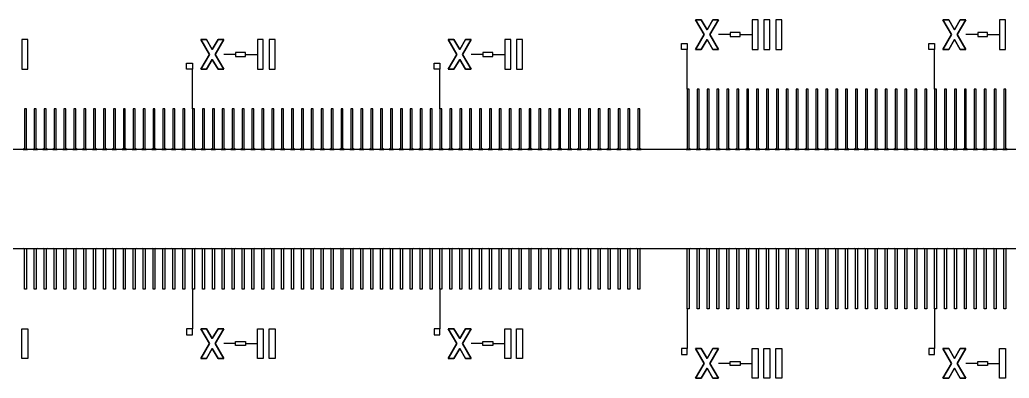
# Model space of a CAD drawing. Extents: x 135699 to 160699, y 112501 to 137501.
# Drawn here: x 146862 to 147362, y 119086 to 119267 of the extents above; entities that cross this region are included whole.
import ezdxf

# ---------------------------------------------------------------- set-up
doc = ezdxf.new("R2010")
doc.units = 13
doc.layers.add('1.0', color=221, linetype='Continuous')
doc.layers.add('Main', color=140, linetype='Continuous')
doc.layers.add('Write', color=7, linetype='Continuous', true_color=0x839eaa)

msp = doc.modelspace()

# ---------------------------------------------------------------- linework, layer by layer
for p, q in [((147221.42, 119259.41), (147215.42, 119259.41)), ((147221.42, 119259.41), (147215.42, 119259.41)), ((147226.42, 119259.41), (147232.42, 119259.41)), ((147346.42, 119259.41), (147340.42, 119259.41)), ((147346.42, 119259.41), (147340.42, 119259.41)), ((147351.42, 119259.41), (147357.42, 119259.41)), ((147199.68, 119231.91), (147199.68, 119251.91)), ((147199.68, 119231.91), (147199.68, 119251.91)), ((147324.68, 119231.91), (147324.68, 119251.91)), ((147324.68, 119231.91), (147324.68, 119251.91)), ((146971.42, 119249.41), (146965.42, 119249.41)), ((146971.42, 119249.41), (146965.42, 119249.41)), ((146976.42, 119249.41), (146982.42, 119249.41)), ((147096.42, 119249.41), (147090.42, 119249.41)), ((147096.42, 119249.41), (147090.42, 119249.41)), ((147101.42, 119249.41), (147107.42, 119249.41)), ((146949.68, 119221.91), (146949.68, 119241.91)), ((146949.68, 119221.91), (146949.68, 119241.91)), ((147074.68, 119221.91), (147074.68, 119241.91)), ((147074.68, 119221.91), (147074.68, 119241.91)), ((146949.68, 119130.71), (146949.68, 119110.71)), ((146949.68, 119130.71), (146949.68, 119110.71)), ((147074.68, 119130.71), (147074.68, 119110.71)), ((147074.68, 119130.71), (147074.68, 119110.71)), ((147199.68, 119120.71), (147199.68, 119100.71)), ((147199.68, 119120.71), (147199.68, 119100.71)), ((147324.68, 119120.71), (147324.68, 119100.71)), ((147324.68, 119120.71), (147324.68, 119100.71)), ((146971.42, 119103.21), (146965.42, 119103.21)), ((146971.42, 119103.21), (146965.42, 119103.21)), ((146976.42, 119103.21), (146982.42, 119103.21)), ((147096.42, 119103.21), (147090.42, 119103.21)), ((147096.42, 119103.21), (147090.42, 119103.21)), ((147101.42, 119103.21), (147107.42, 119103.21)), ((147221.42, 119093.21), (147215.42, 119093.21)), ((147221.42, 119093.21), (147215.42, 119093.21)), ((147226.42, 119093.21), (147232.42, 119093.21)), ((147346.42, 119093.21), (147340.42, 119093.21)), ((147346.42, 119093.21), (147340.42, 119093.21)), ((147351.42, 119093.21), (147357.42, 119093.21))]:
    msp.add_line(p, q)
at = {"layer": '1.0'}
for points in [[(147201.28, 119201.31), (147200.68, 119201.91), (147200.68, 119231.91), (147199.68, 119231.91), (147199.68, 119201.91), (147199.08, 119201.31)], [(147206.28, 119201.31), (147205.68, 119201.91), (147205.68, 119231.91), (147204.68, 119231.91), (147204.68, 119201.91), (147204.08, 119201.31)], [(147211.28, 119201.31), (147210.68, 119201.91), (147210.68, 119231.91), (147209.68, 119231.91), (147209.68, 119201.91), (147209.08, 119201.31)], [(147216.28, 119201.31), (147215.68, 119201.91), (147215.68, 119231.91), (147214.68, 119231.91), (147214.68, 119201.91), (147214.08, 119201.31)], [(147221.28, 119201.31), (147220.68, 119201.91), (147220.68, 119231.91), (147219.68, 119231.91), (147219.68, 119201.91), (147219.08, 119201.31)], [(147226.28, 119201.31), (147225.68, 119201.91), (147225.68, 119231.91), (147224.68, 119231.91), (147224.68, 119201.91), (147224.08, 119201.31)], [(147231.28, 119201.31), (147230.68, 119201.91), (147230.68, 119231.91), (147229.68, 119231.91), (147229.68, 119201.91), (147229.08, 119201.31)], [(147236.28, 119201.31), (147235.68, 119201.91), (147235.68, 119231.91), (147234.68, 119231.91), (147234.68, 119201.91), (147234.08, 119201.31)], [(147241.28, 119201.31), (147240.68, 119201.91), (147240.68, 119231.91), (147239.68, 119231.91), (147239.68, 119201.91), (147239.08, 119201.31)], [(147246.28, 119201.31), (147245.68, 119201.91), (147245.68, 119231.91), (147244.68, 119231.91), (147244.68, 119201.91), (147244.08, 119201.31)], [(147251.28, 119201.31), (147250.68, 119201.91), (147250.68, 119231.91), (147249.68, 119231.91), (147249.68, 119201.91), (147249.08, 119201.31)], [(147256.28, 119201.31), (147255.68, 119201.91), (147255.68, 119231.91), (147254.68, 119231.91), (147254.68, 119201.91), (147254.08, 119201.31)], [(147261.28, 119201.31), (147260.68, 119201.91), (147260.68, 119231.91), (147259.68, 119231.91), (147259.68, 119201.91), (147259.08, 119201.31)], [(147266.28, 119201.31), (147265.68, 119201.91), (147265.68, 119231.91), (147264.68, 119231.91), (147264.68, 119201.91), (147264.08, 119201.31)], [(147271.28, 119201.31), (147270.68, 119201.91), (147270.68, 119231.91), (147269.68, 119231.91), (147269.68, 119201.91), (147269.08, 119201.31)], [(147276.28, 119201.31), (147275.68, 119201.91), (147275.68, 119231.91), (147274.68, 119231.91), (147274.68, 119201.91), (147274.08, 119201.31)], [(147281.28, 119201.31), (147280.68, 119201.91), (147280.68, 119231.91), (147279.68, 119231.91), (147279.68, 119201.91), (147279.08, 119201.31)], [(147286.28, 119201.31), (147285.68, 119201.91), (147285.68, 119231.91), (147284.68, 119231.91), (147284.68, 119201.91), (147284.08, 119201.31)], [(147291.28, 119201.31), (147290.68, 119201.91), (147290.68, 119231.91), (147289.68, 119231.91), (147289.68, 119201.91), (147289.08, 119201.31)], [(147296.28, 119201.31), (147295.68, 119201.91), (147295.68, 119231.91), (147294.68, 119231.91), (147294.68, 119201.91), (147294.08, 119201.31)], [(147301.28, 119201.31), (147300.68, 119201.91), (147300.68, 119231.91), (147299.68, 119231.91), (147299.68, 119201.91), (147299.08, 119201.31)], [(147306.28, 119201.31), (147305.68, 119201.91), (147305.68, 119231.91), (147304.68, 119231.91), (147304.68, 119201.91), (147304.08, 119201.31)], [(147311.28, 119201.31), (147310.68, 119201.91), (147310.68, 119231.91), (147309.68, 119231.91), (147309.68, 119201.91), (147309.08, 119201.31)], [(147316.28, 119201.31), (147315.68, 119201.91), (147315.68, 119231.91), (147314.68, 119231.91), (147314.68, 119201.91), (147314.08, 119201.31)], [(147321.28, 119201.31), (147320.68, 119201.91), (147320.68, 119231.91), (147319.68, 119231.91), (147319.68, 119201.91), (147319.08, 119201.31)], [(147326.28, 119201.31), (147325.68, 119201.91), (147325.68, 119231.91), (147324.68, 119231.91), (147324.68, 119201.91), (147324.08, 119201.31)], [(147331.28, 119201.31), (147330.68, 119201.91), (147330.68, 119231.91), (147329.68, 119231.91), (147329.68, 119201.91), (147329.08, 119201.31)], [(147336.28, 119201.31), (147335.68, 119201.91), (147335.68, 119231.91), (147334.68, 119231.91), (147334.68, 119201.91), (147334.08, 119201.31)], [(147341.28, 119201.31), (147340.68, 119201.91), (147340.68, 119231.91), (147339.68, 119231.91), (147339.68, 119201.91), (147339.08, 119201.31)], [(147346.28, 119201.31), (147345.68, 119201.91), (147345.68, 119231.91), (147344.68, 119231.91), (147344.68, 119201.91), (147344.08, 119201.31)], [(147351.28, 119201.31), (147350.68, 119201.91), (147350.68, 119231.91), (147349.68, 119231.91), (147349.68, 119201.91), (147349.08, 119201.31)], [(147356.28, 119201.31), (147355.68, 119201.91), (147355.68, 119231.91), (147354.68, 119231.91), (147354.68, 119201.91), (147354.08, 119201.31)], [(147361.28, 119201.31), (147360.68, 119201.91), (147360.68, 119231.91), (147359.68, 119231.91), (147359.68, 119201.91), (147359.08, 119201.31)], [(146866.28, 119201.31), (146865.68, 119201.91), (146865.68, 119221.91), (146864.68, 119221.91), (146864.68, 119201.91), (146864.08, 119201.31)], [(146871.28, 119201.31), (146870.68, 119201.91), (146870.68, 119221.91), (146869.68, 119221.91), (146869.68, 119201.91), (146869.08, 119201.31)], [(146876.28, 119201.31), (146875.68, 119201.91), (146875.68, 119221.91), (146874.68, 119221.91), (146874.68, 119201.91), (146874.08, 119201.31)], [(146881.28, 119201.31), (146880.68, 119201.91), (146880.68, 119221.91), (146879.68, 119221.91), (146879.68, 119201.91), (146879.08, 119201.31)], [(146886.28, 119201.31), (146885.68, 119201.91), (146885.68, 119221.91), (146884.68, 119221.91), (146884.68, 119201.91), (146884.08, 119201.31)], [(146891.28, 119201.31), (146890.68, 119201.91), (146890.68, 119221.91), (146889.68, 119221.91), (146889.68, 119201.91), (146889.08, 119201.31)], [(146896.28, 119201.31), (146895.68, 119201.91), (146895.68, 119221.91), (146894.68, 119221.91), (146894.68, 119201.91), (146894.08, 119201.31)], [(146901.28, 119201.31), (146900.68, 119201.91), (146900.68, 119221.91), (146899.68, 119221.91), (146899.68, 119201.91), (146899.08, 119201.31)], [(146906.28, 119201.31), (146905.68, 119201.91), (146905.68, 119221.91), (146904.68, 119221.91), (146904.68, 119201.91), (146904.08, 119201.31)], [(146911.28, 119201.31), (146910.68, 119201.91), (146910.68, 119221.91), (146909.68, 119221.91), (146909.68, 119201.91), (146909.08, 119201.31)], [(146916.28, 119201.31), (146915.68, 119201.91), (146915.68, 119221.91), (146914.68, 119221.91), (146914.68, 119201.91), (146914.08, 119201.31)], [(146921.28, 119201.31), (146920.68, 119201.91), (146920.68, 119221.91), (146919.68, 119221.91), (146919.68, 119201.91), (146919.08, 119201.31)], [(146926.28, 119201.31), (146925.68, 119201.91), (146925.68, 119221.91), (146924.68, 119221.91), (146924.68, 119201.91), (146924.08, 119201.31)], [(146931.28, 119201.31), (146930.68, 119201.91), (146930.68, 119221.91), (146929.68, 119221.91), (146929.68, 119201.91), (146929.08, 119201.31)], [(146936.28, 119201.31), (146935.68, 119201.91), (146935.68, 119221.91), (146934.68, 119221.91), (146934.68, 119201.91), (146934.08, 119201.31)], [(146941.28, 119201.31), (146940.68, 119201.91), (146940.68, 119221.91), (146939.68, 119221.91), (146939.68, 119201.91), (146939.08, 119201.31)], [(146946.28, 119201.31), (146945.68, 119201.91), (146945.68, 119221.91), (146944.68, 119221.91), (146944.68, 119201.91), (146944.08, 119201.31)], [(146951.28, 119201.31), (146950.68, 119201.91), (146950.68, 119221.91), (146949.68, 119221.91), (146949.68, 119201.91), (146949.08, 119201.31)], [(146956.28, 119201.31), (146955.68, 119201.91), (146955.68, 119221.91), (146954.68, 119221.91), (146954.68, 119201.91), (146954.08, 119201.31)], [(146961.28, 119201.31), (146960.68, 119201.91), (146960.68, 119221.91), (146959.68, 119221.91), (146959.68, 119201.91), (146959.08, 119201.31)], [(146966.28, 119201.31), (146965.68, 119201.91), (146965.68, 119221.91), (146964.68, 119221.91), (146964.68, 119201.91), (146964.08, 119201.31)], [(146971.28, 119201.31), (146970.68, 119201.91), (146970.68, 119221.91), (146969.68, 119221.91), (146969.68, 119201.91), (146969.08, 119201.31)], [(146976.28, 119201.31), (146975.68, 119201.91), (146975.68, 119221.91), (146974.68, 119221.91), (146974.68, 119201.91), (146974.08, 119201.31)], [(146981.28, 119201.31), (146980.68, 119201.91), (146980.68, 119221.91), (146979.68, 119221.91), (146979.68, 119201.91), (146979.08, 119201.31)], [(146986.28, 119201.31), (146985.68, 119201.91), (146985.68, 119221.91), (146984.68, 119221.91), (146984.68, 119201.91), (146984.08, 119201.31)], [(146991.28, 119201.31), (146990.68, 119201.91), (146990.68, 119221.91), (146989.68, 119221.91), (146989.68, 119201.91), (146989.08, 119201.31)], [(146996.28, 119201.31), (146995.68, 119201.91), (146995.68, 119221.91), (146994.68, 119221.91), (146994.68, 119201.91), (146994.08, 119201.31)], [(147001.28, 119201.31), (147000.68, 119201.91), (147000.68, 119221.91), (146999.68, 119221.91), (146999.68, 119201.91), (146999.08, 119201.31)], [(147006.28, 119201.31), (147005.68, 119201.91), (147005.68, 119221.91), (147004.68, 119221.91), (147004.68, 119201.91), (147004.08, 119201.31)], [(147011.28, 119201.31), (147010.68, 119201.91), (147010.68, 119221.91), (147009.68, 119221.91), (147009.68, 119201.91), (147009.08, 119201.31)], [(147016.28, 119201.31), (147015.68, 119201.91), (147015.68, 119221.91), (147014.68, 119221.91), (147014.68, 119201.91), (147014.08, 119201.31)], [(147021.28, 119201.31), (147020.68, 119201.91), (147020.68, 119221.91), (147019.68, 119221.91), (147019.68, 119201.91), (147019.08, 119201.31)], [(147026.28, 119201.31), (147025.68, 119201.91), (147025.68, 119221.91), (147024.68, 119221.91), (147024.68, 119201.91), (147024.08, 119201.31)], [(147031.28, 119201.31), (147030.68, 119201.91), (147030.68, 119221.91), (147029.68, 119221.91), (147029.68, 119201.91), (147029.08, 119201.31)], [(147036.28, 119201.31), (147035.68, 119201.91), (147035.68, 119221.91), (147034.68, 119221.91), (147034.68, 119201.91), (147034.08, 119201.31)], [(147041.28, 119201.31), (147040.68, 119201.91), (147040.68, 119221.91), (147039.68, 119221.91), (147039.68, 119201.91), (147039.08, 119201.31)], [(147046.28, 119201.31), (147045.68, 119201.91), (147045.68, 119221.91), (147044.68, 119221.91), (147044.68, 119201.91), (147044.08, 119201.31)], [(147051.28, 119201.31), (147050.68, 119201.91), (147050.68, 119221.91), (147049.68, 119221.91), (147049.68, 119201.91), (147049.08, 119201.31)], [(147056.28, 119201.31), (147055.68, 119201.91), (147055.68, 119221.91), (147054.68, 119221.91), (147054.68, 119201.91), (147054.08, 119201.31)], [(147061.28, 119201.31), (147060.68, 119201.91), (147060.68, 119221.91), (147059.68, 119221.91), (147059.68, 119201.91), (147059.08, 119201.31)], [(147066.28, 119201.31), (147065.68, 119201.91), (147065.68, 119221.91), (147064.68, 119221.91), (147064.68, 119201.91), (147064.08, 119201.31)], [(147071.28, 119201.31), (147070.68, 119201.91), (147070.68, 119221.91), (147069.68, 119221.91), (147069.68, 119201.91), (147069.08, 119201.31)], [(147076.28, 119201.31), (147075.68, 119201.91), (147075.68, 119221.91), (147074.68, 119221.91), (147074.68, 119201.91), (147074.08, 119201.31)], [(147081.28, 119201.31), (147080.68, 119201.91), (147080.68, 119221.91), (147079.68, 119221.91), (147079.68, 119201.91), (147079.08, 119201.31)], [(147086.28, 119201.31), (147085.68, 119201.91), (147085.68, 119221.91), (147084.68, 119221.91), (147084.68, 119201.91), (147084.08, 119201.31)], [(147091.28, 119201.31), (147090.68, 119201.91), (147090.68, 119221.91), (147089.68, 119221.91), (147089.68, 119201.91), (147089.08, 119201.31)], [(147096.28, 119201.31), (147095.68, 119201.91), (147095.68, 119221.91), (147094.68, 119221.91), (147094.68, 119201.91), (147094.08, 119201.31)], [(147101.28, 119201.31), (147100.68, 119201.91), (147100.68, 119221.91), (147099.68, 119221.91), (147099.68, 119201.91), (147099.08, 119201.31)], [(147106.28, 119201.31), (147105.68, 119201.91), (147105.68, 119221.91), (147104.68, 119221.91), (147104.68, 119201.91), (147104.08, 119201.31)], [(147111.28, 119201.31), (147110.68, 119201.91), (147110.68, 119221.91), (147109.68, 119221.91), (147109.68, 119201.91), (147109.08, 119201.31)], [(147116.28, 119201.31), (147115.68, 119201.91), (147115.68, 119221.91), (147114.68, 119221.91), (147114.68, 119201.91), (147114.08, 119201.31)], [(147121.28, 119201.31), (147120.68, 119201.91), (147120.68, 119221.91), (147119.68, 119221.91), (147119.68, 119201.91), (147119.08, 119201.31)], [(147126.28, 119201.31), (147125.68, 119201.91), (147125.68, 119221.91), (147124.68, 119221.91), (147124.68, 119201.91), (147124.08, 119201.31)], [(147131.28, 119201.31), (147130.68, 119201.91), (147130.68, 119221.91), (147129.68, 119221.91), (147129.68, 119201.91), (147129.08, 119201.31)], [(147136.28, 119201.31), (147135.68, 119201.91), (147135.68, 119221.91), (147134.68, 119221.91), (147134.68, 119201.91), (147134.08, 119201.31)], [(147141.28, 119201.31), (147140.68, 119201.91), (147140.68, 119221.91), (147139.68, 119221.91), (147139.68, 119201.91), (147139.08, 119201.31)], [(147146.28, 119201.31), (147145.68, 119201.91), (147145.68, 119221.91), (147144.68, 119221.91), (147144.68, 119201.91), (147144.08, 119201.31)], [(147151.28, 119201.31), (147150.68, 119201.91), (147150.68, 119221.91), (147149.68, 119221.91), (147149.68, 119201.91), (147149.08, 119201.31)], [(147156.28, 119201.31), (147155.68, 119201.91), (147155.68, 119221.91), (147154.68, 119221.91), (147154.68, 119201.91), (147154.08, 119201.31)], [(147161.28, 119201.31), (147160.68, 119201.91), (147160.68, 119221.91), (147159.68, 119221.91), (147159.68, 119201.91), (147159.08, 119201.31)], [(147166.28, 119201.31), (147165.68, 119201.91), (147165.68, 119221.91), (147164.68, 119221.91), (147164.68, 119201.91), (147164.08, 119201.31)], [(147171.28, 119201.31), (147170.68, 119201.91), (147170.68, 119221.91), (147169.68, 119221.91), (147169.68, 119201.91), (147169.08, 119201.31)], [(147176.28, 119201.31), (147175.68, 119201.91), (147175.68, 119221.91), (147174.68, 119221.91), (147174.68, 119201.91), (147174.08, 119201.31)], [(146866.28, 119151.31), (146865.68, 119150.71), (146865.68, 119130.71), (146864.68, 119130.71), (146864.68, 119150.71), (146864.08, 119151.31)], [(146871.28, 119151.31), (146870.68, 119150.71), (146870.68, 119130.71), (146869.68, 119130.71), (146869.68, 119150.71), (146869.08, 119151.31)], [(146876.28, 119151.31), (146875.68, 119150.71), (146875.68, 119130.71), (146874.68, 119130.71), (146874.68, 119150.71), (146874.08, 119151.31)], [(146881.28, 119151.31), (146880.68, 119150.71), (146880.68, 119130.71), (146879.68, 119130.71), (146879.68, 119150.71), (146879.08, 119151.31)], [(146886.28, 119151.31), (146885.68, 119150.71), (146885.68, 119130.71), (146884.68, 119130.71), (146884.68, 119150.71), (146884.08, 119151.31)], [(146891.28, 119151.31), (146890.68, 119150.71), (146890.68, 119130.71), (146889.68, 119130.71), (146889.68, 119150.71), (146889.08, 119151.31)], [(146896.28, 119151.31), (146895.68, 119150.71), (146895.68, 119130.71), (146894.68, 119130.71), (146894.68, 119150.71), (146894.08, 119151.31)], [(146901.28, 119151.31), (146900.68, 119150.71), (146900.68, 119130.71), (146899.68, 119130.71), (146899.68, 119150.71), (146899.08, 119151.31)], [(146906.28, 119151.31), (146905.68, 119150.71), (146905.68, 119130.71), (146904.68, 119130.71), (146904.68, 119150.71), (146904.08, 119151.31)], [(146911.28, 119151.31), (146910.68, 119150.71), (146910.68, 119130.71), (146909.68, 119130.71), (146909.68, 119150.71), (146909.08, 119151.31)], [(146916.28, 119151.31), (146915.68, 119150.71), (146915.68, 119130.71), (146914.68, 119130.71), (146914.68, 119150.71), (146914.08, 119151.31)], [(146921.28, 119151.31), (146920.68, 119150.71), (146920.68, 119130.71), (146919.68, 119130.71), (146919.68, 119150.71), (146919.08, 119151.31)], [(146926.28, 119151.31), (146925.68, 119150.71), (146925.68, 119130.71), (146924.68, 119130.71), (146924.68, 119150.71), (146924.08, 119151.31)], [(146931.28, 119151.31), (146930.68, 119150.71), (146930.68, 119130.71), (146929.68, 119130.71), (146929.68, 119150.71), (146929.08, 119151.31)], [(146936.28, 119151.31), (146935.68, 119150.71), (146935.68, 119130.71), (146934.68, 119130.71), (146934.68, 119150.71), (146934.08, 119151.31)], [(146941.28, 119151.31), (146940.68, 119150.71), (146940.68, 119130.71), (146939.68, 119130.71), (146939.68, 119150.71), (146939.08, 119151.31)], [(146946.28, 119151.31), (146945.68, 119150.71), (146945.68, 119130.71), (146944.68, 119130.71), (146944.68, 119150.71), (146944.08, 119151.31)], [(146951.28, 119151.31), (146950.68, 119150.71), (146950.68, 119130.71), (146949.68, 119130.71), (146949.68, 119150.71), (146949.08, 119151.31)], [(146956.28, 119151.31), (146955.68, 119150.71), (146955.68, 119130.71), (146954.68, 119130.71), (146954.68, 119150.71), (146954.08, 119151.31)], [(146961.28, 119151.31), (146960.68, 119150.71), (146960.68, 119130.71), (146959.68, 119130.71), (146959.68, 119150.71), (146959.08, 119151.31)], [(146966.28, 119151.31), (146965.68, 119150.71), (146965.68, 119130.71), (146964.68, 119130.71), (146964.68, 119150.71), (146964.08, 119151.31)], [(146971.28, 119151.31), (146970.68, 119150.71), (146970.68, 119130.71), (146969.68, 119130.71), (146969.68, 119150.71), (146969.08, 119151.31)], [(146976.28, 119151.31), (146975.68, 119150.71), (146975.68, 119130.71), (146974.68, 119130.71), (146974.68, 119150.71), (146974.08, 119151.31)], [(146981.28, 119151.31), (146980.68, 119150.71), (146980.68, 119130.71), (146979.68, 119130.71), (146979.68, 119150.71), (146979.08, 119151.31)], [(146986.28, 119151.31), (146985.68, 119150.71), (146985.68, 119130.71), (146984.68, 119130.71), (146984.68, 119150.71), (146984.08, 119151.31)], [(146991.28, 119151.31), (146990.68, 119150.71), (146990.68, 119130.71), (146989.68, 119130.71), (146989.68, 119150.71), (146989.08, 119151.31)], [(146996.28, 119151.31), (146995.68, 119150.71), (146995.68, 119130.71), (146994.68, 119130.71), (146994.68, 119150.71), (146994.08, 119151.31)], [(147001.28, 119151.31), (147000.68, 119150.71), (147000.68, 119130.71), (146999.68, 119130.71), (146999.68, 119150.71), (146999.08, 119151.31)], [(147006.28, 119151.31), (147005.68, 119150.71), (147005.68, 119130.71), (147004.68, 119130.71), (147004.68, 119150.71), (147004.08, 119151.31)], [(147011.28, 119151.31), (147010.68, 119150.71), (147010.68, 119130.71), (147009.68, 119130.71), (147009.68, 119150.71), (147009.08, 119151.31)], [(147016.28, 119151.31), (147015.68, 119150.71), (147015.68, 119130.71), (147014.68, 119130.71), (147014.68, 119150.71), (147014.08, 119151.31)], [(147021.28, 119151.31), (147020.68, 119150.71), (147020.68, 119130.71), (147019.68, 119130.71), (147019.68, 119150.71), (147019.08, 119151.31)], [(147026.28, 119151.31), (147025.68, 119150.71), (147025.68, 119130.71), (147024.68, 119130.71), (147024.68, 119150.71), (147024.08, 119151.31)], [(147031.28, 119151.31), (147030.68, 119150.71), (147030.68, 119130.71), (147029.68, 119130.71), (147029.68, 119150.71), (147029.08, 119151.31)], [(147036.28, 119151.31), (147035.68, 119150.71), (147035.68, 119130.71), (147034.68, 119130.71), (147034.68, 119150.71), (147034.08, 119151.31)], [(147041.28, 119151.31), (147040.68, 119150.71), (147040.68, 119130.71), (147039.68, 119130.71), (147039.68, 119150.71), (147039.08, 119151.31)], [(147046.28, 119151.31), (147045.68, 119150.71), (147045.68, 119130.71), (147044.68, 119130.71), (147044.68, 119150.71), (147044.08, 119151.31)], [(147051.28, 119151.31), (147050.68, 119150.71), (147050.68, 119130.71), (147049.68, 119130.71), (147049.68, 119150.71), (147049.08, 119151.31)], [(147056.28, 119151.31), (147055.68, 119150.71), (147055.68, 119130.71), (147054.68, 119130.71), (147054.68, 119150.71), (147054.08, 119151.31)], [(147061.28, 119151.31), (147060.68, 119150.71), (147060.68, 119130.71), (147059.68, 119130.71), (147059.68, 119150.71), (147059.08, 119151.31)], [(147066.28, 119151.31), (147065.68, 119150.71), (147065.68, 119130.71), (147064.68, 119130.71), (147064.68, 119150.71), (147064.08, 119151.31)], [(147071.28, 119151.31), (147070.68, 119150.71), (147070.68, 119130.71), (147069.68, 119130.71), (147069.68, 119150.71), (147069.08, 119151.31)], [(147076.28, 119151.31), (147075.68, 119150.71), (147075.68, 119130.71), (147074.68, 119130.71), (147074.68, 119150.71), (147074.08, 119151.31)], [(147081.28, 119151.31), (147080.68, 119150.71), (147080.68, 119130.71), (147079.68, 119130.71), (147079.68, 119150.71), (147079.08, 119151.31)], [(147086.28, 119151.31), (147085.68, 119150.71), (147085.68, 119130.71), (147084.68, 119130.71), (147084.68, 119150.71), (147084.08, 119151.31)], [(147091.28, 119151.31), (147090.68, 119150.71), (147090.68, 119130.71), (147089.68, 119130.71), (147089.68, 119150.71), (147089.08, 119151.31)], [(147096.28, 119151.31), (147095.68, 119150.71), (147095.68, 119130.71), (147094.68, 119130.71), (147094.68, 119150.71), (147094.08, 119151.31)], [(147101.28, 119151.31), (147100.68, 119150.71), (147100.68, 119130.71), (147099.68, 119130.71), (147099.68, 119150.71), (147099.08, 119151.31)], [(147106.28, 119151.31), (147105.68, 119150.71), (147105.68, 119130.71), (147104.68, 119130.71), (147104.68, 119150.71), (147104.08, 119151.31)], [(147111.28, 119151.31), (147110.68, 119150.71), (147110.68, 119130.71), (147109.68, 119130.71), (147109.68, 119150.71), (147109.08, 119151.31)], [(147116.28, 119151.31), (147115.68, 119150.71), (147115.68, 119130.71), (147114.68, 119130.71), (147114.68, 119150.71), (147114.08, 119151.31)], [(147121.28, 119151.31), (147120.68, 119150.71), (147120.68, 119130.71), (147119.68, 119130.71), (147119.68, 119150.71), (147119.08, 119151.31)], [(147126.28, 119151.31), (147125.68, 119150.71), (147125.68, 119130.71), (147124.68, 119130.71), (147124.68, 119150.71), (147124.08, 119151.31)], [(147131.28, 119151.31), (147130.68, 119150.71), (147130.68, 119130.71), (147129.68, 119130.71), (147129.68, 119150.71), (147129.08, 119151.31)], [(147136.28, 119151.31), (147135.68, 119150.71), (147135.68, 119130.71), (147134.68, 119130.71), (147134.68, 119150.71), (147134.08, 119151.31)], [(147141.28, 119151.31), (147140.68, 119150.71), (147140.68, 119130.71), (147139.68, 119130.71), (147139.68, 119150.71), (147139.08, 119151.31)], [(147146.28, 119151.31), (147145.68, 119150.71), (147145.68, 119130.71), (147144.68, 119130.71), (147144.68, 119150.71), (147144.08, 119151.31)], [(147151.28, 119151.31), (147150.68, 119150.71), (147150.68, 119130.71), (147149.68, 119130.71), (147149.68, 119150.71), (147149.08, 119151.31)], [(147156.28, 119151.31), (147155.68, 119150.71), (147155.68, 119130.71), (147154.68, 119130.71), (147154.68, 119150.71), (147154.08, 119151.31)], [(147161.28, 119151.31), (147160.68, 119150.71), (147160.68, 119130.71), (147159.68, 119130.71), (147159.68, 119150.71), (147159.08, 119151.31)], [(147166.28, 119151.31), (147165.68, 119150.71), (147165.68, 119130.71), (147164.68, 119130.71), (147164.68, 119150.71), (147164.08, 119151.31)], [(147171.28, 119151.31), (147170.68, 119150.71), (147170.68, 119130.71), (147169.68, 119130.71), (147169.68, 119150.71), (147169.08, 119151.31)], [(147176.28, 119151.31), (147175.68, 119150.71), (147175.68, 119130.71), (147174.68, 119130.71), (147174.68, 119150.71), (147174.08, 119151.31)], [(147201.28, 119151.31), (147200.68, 119150.71), (147200.68, 119120.71), (147199.68, 119120.71), (147199.68, 119150.71), (147199.08, 119151.31)], [(147206.28, 119151.31), (147205.68, 119150.71), (147205.68, 119120.71), (147204.68, 119120.71), (147204.68, 119150.71), (147204.08, 119151.31)], [(147211.28, 119151.31), (147210.68, 119150.71), (147210.68, 119120.71), (147209.68, 119120.71), (147209.68, 119150.71), (147209.08, 119151.31)], [(147216.28, 119151.31), (147215.68, 119150.71), (147215.68, 119120.71), (147214.68, 119120.71), (147214.68, 119150.71), (147214.08, 119151.31)], [(147221.28, 119151.31), (147220.68, 119150.71), (147220.68, 119120.71), (147219.68, 119120.71), (147219.68, 119150.71), (147219.08, 119151.31)], [(147226.28, 119151.31), (147225.68, 119150.71), (147225.68, 119120.71), (147224.68, 119120.71), (147224.68, 119150.71), (147224.08, 119151.31)], [(147231.28, 119151.31), (147230.68, 119150.71), (147230.68, 119120.71), (147229.68, 119120.71), (147229.68, 119150.71), (147229.08, 119151.31)], [(147236.28, 119151.31), (147235.68, 119150.71), (147235.68, 119120.71), (147234.68, 119120.71), (147234.68, 119150.71), (147234.08, 119151.31)], [(147241.28, 119151.31), (147240.68, 119150.71), (147240.68, 119120.71), (147239.68, 119120.71), (147239.68, 119150.71), (147239.08, 119151.31)], [(147246.28, 119151.31), (147245.68, 119150.71), (147245.68, 119120.71), (147244.68, 119120.71), (147244.68, 119150.71), (147244.08, 119151.31)], [(147251.28, 119151.31), (147250.68, 119150.71), (147250.68, 119120.71), (147249.68, 119120.71), (147249.68, 119150.71), (147249.08, 119151.31)], [(147256.28, 119151.31), (147255.68, 119150.71), (147255.68, 119120.71), (147254.68, 119120.71), (147254.68, 119150.71), (147254.08, 119151.31)], [(147261.28, 119151.31), (147260.68, 119150.71), (147260.68, 119120.71), (147259.68, 119120.71), (147259.68, 119150.71), (147259.08, 119151.31)], [(147266.28, 119151.31), (147265.68, 119150.71), (147265.68, 119120.71), (147264.68, 119120.71), (147264.68, 119150.71), (147264.08, 119151.31)], [(147271.28, 119151.31), (147270.68, 119150.71), (147270.68, 119120.71), (147269.68, 119120.71), (147269.68, 119150.71), (147269.08, 119151.31)], [(147276.28, 119151.31), (147275.68, 119150.71), (147275.68, 119120.71), (147274.68, 119120.71), (147274.68, 119150.71), (147274.08, 119151.31)], [(147281.28, 119151.31), (147280.68, 119150.71), (147280.68, 119120.71), (147279.68, 119120.71), (147279.68, 119150.71), (147279.08, 119151.31)], [(147286.28, 119151.31), (147285.68, 119150.71), (147285.68, 119120.71), (147284.68, 119120.71), (147284.68, 119150.71), (147284.08, 119151.31)], [(147291.28, 119151.31), (147290.68, 119150.71), (147290.68, 119120.71), (147289.68, 119120.71), (147289.68, 119150.71), (147289.08, 119151.31)], [(147296.28, 119151.31), (147295.68, 119150.71), (147295.68, 119120.71), (147294.68, 119120.71), (147294.68, 119150.71), (147294.08, 119151.31)], [(147301.28, 119151.31), (147300.68, 119150.71), (147300.68, 119120.71), (147299.68, 119120.71), (147299.68, 119150.71), (147299.08, 119151.31)], [(147306.28, 119151.31), (147305.68, 119150.71), (147305.68, 119120.71), (147304.68, 119120.71), (147304.68, 119150.71), (147304.08, 119151.31)], [(147311.28, 119151.31), (147310.68, 119150.71), (147310.68, 119120.71), (147309.68, 119120.71), (147309.68, 119150.71), (147309.08, 119151.31)], [(147316.28, 119151.31), (147315.68, 119150.71), (147315.68, 119120.71), (147314.68, 119120.71), (147314.68, 119150.71), (147314.08, 119151.31)], [(147321.28, 119151.31), (147320.68, 119150.71), (147320.68, 119120.71), (147319.68, 119120.71), (147319.68, 119150.71), (147319.08, 119151.31)], [(147326.28, 119151.31), (147325.68, 119150.71), (147325.68, 119120.71), (147324.68, 119120.71), (147324.68, 119150.71), (147324.08, 119151.31)], [(147331.28, 119151.31), (147330.68, 119150.71), (147330.68, 119120.71), (147329.68, 119120.71), (147329.68, 119150.71), (147329.08, 119151.31)], [(147336.28, 119151.31), (147335.68, 119150.71), (147335.68, 119120.71), (147334.68, 119120.71), (147334.68, 119150.71), (147334.08, 119151.31)], [(147341.28, 119151.31), (147340.68, 119150.71), (147340.68, 119120.71), (147339.68, 119120.71), (147339.68, 119150.71), (147339.08, 119151.31)], [(147346.28, 119151.31), (147345.68, 119150.71), (147345.68, 119120.71), (147344.68, 119120.71), (147344.68, 119150.71), (147344.08, 119151.31)], [(147351.28, 119151.31), (147350.68, 119150.71), (147350.68, 119120.71), (147349.68, 119120.71), (147349.68, 119150.71), (147349.08, 119151.31)], [(147356.28, 119151.31), (147355.68, 119150.71), (147355.68, 119120.71), (147354.68, 119120.71), (147354.68, 119150.71), (147354.08, 119151.31)], [(147361.28, 119151.31), (147360.68, 119150.71), (147360.68, 119120.71), (147359.68, 119120.71), (147359.68, 119150.71), (147359.08, 119151.31)]]:
    msp.add_lwpolyline(points, close=True, dxfattribs=at)
at = {"layer": 'Main'}
msp.add_lwpolyline([(150549.08, 119201.31), (145849.08, 119201.31), (145849.08, 119151.31), (150549.08, 119151.31)], close=True, dxfattribs=at)
at = {"layer": 'Write'}
for points in [[(147208.21, 119259.41), (147203.87, 119266.91)], [(147206.76, 119266.91), (147203.87, 119266.91)], [(147209.65, 119261.91), (147206.76, 119266.91)], [(147212.54, 119266.91), (147209.65, 119261.91)], [(147215.42, 119266.91), (147211.09, 119259.41)], [(147215.42, 119266.91), (147212.54, 119266.91)], [(147235.42, 119251.91), (147235.42, 119266.91), (147232.42, 119266.91), (147232.42, 119251.91)], [(147241.42, 119251.91), (147241.42, 119266.91), (147238.42, 119266.91), (147238.42, 119251.91)], [(147247.42, 119251.91), (147247.42, 119266.91), (147244.42, 119266.91), (147244.42, 119251.91)], [(147333.21, 119259.41), (147328.87, 119266.91)], [(147331.76, 119266.91), (147328.87, 119266.91)], [(147334.65, 119261.91), (147331.76, 119266.91)], [(147337.54, 119266.91), (147334.65, 119261.91)], [(147340.42, 119266.91), (147336.09, 119259.41)], [(147340.42, 119266.91), (147337.54, 119266.91)], [(147360.42, 119251.91), (147360.42, 119266.91), (147357.42, 119266.91), (147357.42, 119251.91)], [(147226.42, 119258.41), (147226.42, 119260.41), (147221.42, 119260.41), (147221.42, 119258.41)], [(147226.42, 119258.41), (147226.42, 119260.41), (147221.42, 119260.41), (147221.42, 119258.41)], [(147351.42, 119258.41), (147351.42, 119260.41), (147346.42, 119260.41), (147346.42, 119258.41)], [(147351.42, 119258.41), (147351.42, 119260.41), (147346.42, 119260.41), (147346.42, 119258.41)], [(146866.42, 119241.91), (146866.42, 119256.91), (146863.42, 119256.91), (146863.42, 119241.91)], [(146958.21, 119249.41), (146953.87, 119256.91)], [(146956.76, 119256.91), (146953.87, 119256.91)], [(146959.65, 119251.91), (146956.76, 119256.91)], [(146962.54, 119256.91), (146959.65, 119251.91)], [(146965.42, 119256.91), (146961.09, 119249.41)], [(146965.42, 119256.91), (146962.54, 119256.91)], [(146985.42, 119241.91), (146985.42, 119256.91), (146982.42, 119256.91), (146982.42, 119241.91)], [(146991.42, 119241.91), (146991.42, 119256.91), (146988.42, 119256.91), (146988.42, 119241.91)], [(147083.21, 119249.41), (147078.87, 119256.91)], [(147081.76, 119256.91), (147078.87, 119256.91)], [(147084.65, 119251.91), (147081.76, 119256.91)], [(147087.54, 119256.91), (147084.65, 119251.91)], [(147090.42, 119256.91), (147086.09, 119249.41)], [(147090.42, 119256.91), (147087.54, 119256.91)], [(147110.42, 119241.91), (147110.42, 119256.91), (147107.42, 119256.91), (147107.42, 119241.91)], [(147116.42, 119241.91), (147116.42, 119256.91), (147113.42, 119256.91), (147113.42, 119241.91)], [(147208.21, 119259.41), (147203.87, 119251.91)], [(147209.65, 119256.91), (147206.76, 119251.91)], [(147212.54, 119251.91), (147209.65, 119256.91)], [(147215.42, 119251.91), (147211.09, 119259.41)], [(147333.21, 119259.41), (147328.87, 119251.91)], [(147334.65, 119256.91), (147331.76, 119251.91)], [(147337.54, 119251.91), (147334.65, 119256.91)], [(147340.42, 119251.91), (147336.09, 119259.41)], [(146976.42, 119248.41), (146976.42, 119250.41), (146971.42, 119250.41), (146971.42, 119248.41)], [(146976.42, 119248.41), (146976.42, 119250.41), (146971.42, 119250.41), (146971.42, 119248.41)], [(147101.42, 119248.41), (147101.42, 119250.41), (147096.42, 119250.41), (147096.42, 119248.41)], [(147101.42, 119248.41), (147101.42, 119250.41), (147096.42, 119250.41), (147096.42, 119248.41)], [(147196.68, 119251.91), (147196.68, 119254.91), (147199.68, 119254.91), (147199.68, 119251.91)], [(147196.68, 119251.91), (147196.68, 119254.91), (147199.68, 119254.91), (147199.68, 119251.91)], [(147206.76, 119251.91), (147203.87, 119251.91)], [(147215.42, 119251.91), (147212.54, 119251.91)], [(147321.68, 119251.91), (147321.68, 119254.91), (147324.68, 119254.91), (147324.68, 119251.91)], [(147321.68, 119251.91), (147321.68, 119254.91), (147324.68, 119254.91), (147324.68, 119251.91)], [(147331.76, 119251.91), (147328.87, 119251.91)], [(147340.42, 119251.91), (147337.54, 119251.91)], [(146958.21, 119249.41), (146953.87, 119241.91)], [(146959.65, 119246.91), (146956.76, 119241.91)], [(146962.54, 119241.91), (146959.65, 119246.91)], [(146965.42, 119241.91), (146961.09, 119249.41)], [(147083.21, 119249.41), (147078.87, 119241.91)], [(147084.65, 119246.91), (147081.76, 119241.91)], [(147087.54, 119241.91), (147084.65, 119246.91)], [(147090.42, 119241.91), (147086.09, 119249.41)], [(146946.68, 119241.91), (146946.68, 119244.91), (146949.68, 119244.91), (146949.68, 119241.91)], [(146946.68, 119241.91), (146946.68, 119244.91), (146949.68, 119244.91), (146949.68, 119241.91)], [(146956.76, 119241.91), (146953.87, 119241.91)], [(146965.42, 119241.91), (146962.54, 119241.91)], [(147071.68, 119241.91), (147071.68, 119244.91), (147074.68, 119244.91), (147074.68, 119241.91)], [(147071.68, 119241.91), (147071.68, 119244.91), (147074.68, 119244.91), (147074.68, 119241.91)], [(147081.76, 119241.91), (147078.87, 119241.91)], [(147090.42, 119241.91), (147087.54, 119241.91)], [(146866.42, 119110.71), (146866.42, 119095.71), (146863.42, 119095.71), (146863.42, 119110.71)], [(146946.68, 119110.71), (146946.68, 119107.71), (146949.68, 119107.71), (146949.68, 119110.71)], [(146946.68, 119110.71), (146946.68, 119107.71), (146949.68, 119107.71), (146949.68, 119110.71)], [(146958.21, 119103.21), (146953.87, 119110.71)], [(146956.76, 119110.71), (146953.87, 119110.71)], [(146959.65, 119105.71), (146956.76, 119110.71)], [(146962.54, 119110.71), (146959.65, 119105.71)], [(146965.42, 119110.71), (146961.09, 119103.21)], [(146965.42, 119110.71), (146962.54, 119110.71)], [(146985.42, 119110.71), (146985.42, 119095.71), (146982.42, 119095.71), (146982.42, 119110.71)], [(146991.42, 119110.71), (146991.42, 119095.71), (146988.42, 119095.71), (146988.42, 119110.71)], [(147071.68, 119110.71), (147071.68, 119107.71), (147074.68, 119107.71), (147074.68, 119110.71)], [(147071.68, 119110.71), (147071.68, 119107.71), (147074.68, 119107.71), (147074.68, 119110.71)], [(147083.21, 119103.21), (147078.87, 119110.71)], [(147081.76, 119110.71), (147078.87, 119110.71)], [(147084.65, 119105.71), (147081.76, 119110.71)], [(147087.54, 119110.71), (147084.65, 119105.71)], [(147090.42, 119110.71), (147086.09, 119103.21)], [(147090.42, 119110.71), (147087.54, 119110.71)], [(147110.42, 119110.71), (147110.42, 119095.71), (147107.42, 119095.71), (147107.42, 119110.71)], [(147116.42, 119110.71), (147116.42, 119095.71), (147113.42, 119095.71), (147113.42, 119110.71)], [(146958.21, 119103.21), (146953.87, 119095.71)], [(146959.65, 119100.71), (146956.76, 119095.71)], [(146962.54, 119095.71), (146959.65, 119100.71)], [(146965.42, 119095.71), (146961.09, 119103.21)], [(146976.42, 119104.21), (146976.42, 119102.21), (146971.42, 119102.21), (146971.42, 119104.21)], [(146976.42, 119104.21), (146976.42, 119102.21), (146971.42, 119102.21), (146971.42, 119104.21)], [(147083.21, 119103.21), (147078.87, 119095.71)], [(147084.65, 119100.71), (147081.76, 119095.71)], [(147087.54, 119095.71), (147084.65, 119100.71)], [(147090.42, 119095.71), (147086.09, 119103.21)], [(147101.42, 119104.21), (147101.42, 119102.21), (147096.42, 119102.21), (147096.42, 119104.21)], [(147101.42, 119104.21), (147101.42, 119102.21), (147096.42, 119102.21), (147096.42, 119104.21)], [(147196.68, 119100.71), (147196.68, 119097.71), (147199.68, 119097.71), (147199.68, 119100.71)], [(147196.68, 119100.71), (147196.68, 119097.71), (147199.68, 119097.71), (147199.68, 119100.71)], [(147208.21, 119093.21), (147203.87, 119100.71)], [(147206.76, 119100.71), (147203.87, 119100.71)], [(147209.65, 119095.71), (147206.76, 119100.71)], [(147212.54, 119100.71), (147209.65, 119095.71)], [(147215.42, 119100.71), (147211.09, 119093.21)], [(147215.42, 119100.71), (147212.54, 119100.71)], [(147235.42, 119100.71), (147235.42, 119085.71), (147232.42, 119085.71), (147232.42, 119100.71)], [(147241.42, 119100.71), (147241.42, 119085.71), (147238.42, 119085.71), (147238.42, 119100.71)], [(147247.42, 119100.71), (147247.42, 119085.71), (147244.42, 119085.71), (147244.42, 119100.71)], [(147321.68, 119100.71), (147321.68, 119097.71), (147324.68, 119097.71), (147324.68, 119100.71)], [(147321.68, 119100.71), (147321.68, 119097.71), (147324.68, 119097.71), (147324.68, 119100.71)], [(147333.21, 119093.21), (147328.87, 119100.71)], [(147331.76, 119100.71), (147328.87, 119100.71)], [(147334.65, 119095.71), (147331.76, 119100.71)], [(147337.54, 119100.71), (147334.65, 119095.71)], [(147340.42, 119100.71), (147336.09, 119093.21)], [(147340.42, 119100.71), (147337.54, 119100.71)], [(147360.42, 119100.71), (147360.42, 119085.71), (147357.42, 119085.71), (147357.42, 119100.71)], [(146956.76, 119095.71), (146953.87, 119095.71)], [(146965.42, 119095.71), (146962.54, 119095.71)], [(147081.76, 119095.71), (147078.87, 119095.71)], [(147090.42, 119095.71), (147087.54, 119095.71)], [(147208.21, 119093.21), (147203.87, 119085.71)], [(147209.65, 119090.71), (147206.76, 119085.71)], [(147212.54, 119085.71), (147209.65, 119090.71)], [(147215.42, 119085.71), (147211.09, 119093.21)], [(147226.42, 119094.21), (147226.42, 119092.21), (147221.42, 119092.21), (147221.42, 119094.21)], [(147226.42, 119094.21), (147226.42, 119092.21), (147221.42, 119092.21), (147221.42, 119094.21)], [(147333.21, 119093.21), (147328.87, 119085.71)], [(147334.65, 119090.71), (147331.76, 119085.71)], [(147337.54, 119085.71), (147334.65, 119090.71)], [(147340.42, 119085.71), (147336.09, 119093.21)], [(147351.42, 119094.21), (147351.42, 119092.21), (147346.42, 119092.21), (147346.42, 119094.21)], [(147351.42, 119094.21), (147351.42, 119092.21), (147346.42, 119092.21), (147346.42, 119094.21)], [(147206.76, 119085.71), (147203.87, 119085.71)], [(147215.42, 119085.71), (147212.54, 119085.71)], [(147331.76, 119085.71), (147328.87, 119085.71)], [(147340.42, 119085.71), (147337.54, 119085.71)]]:
    msp.add_lwpolyline(points, close=True, dxfattribs=at)

doc.saveas('drawing.dxf')
